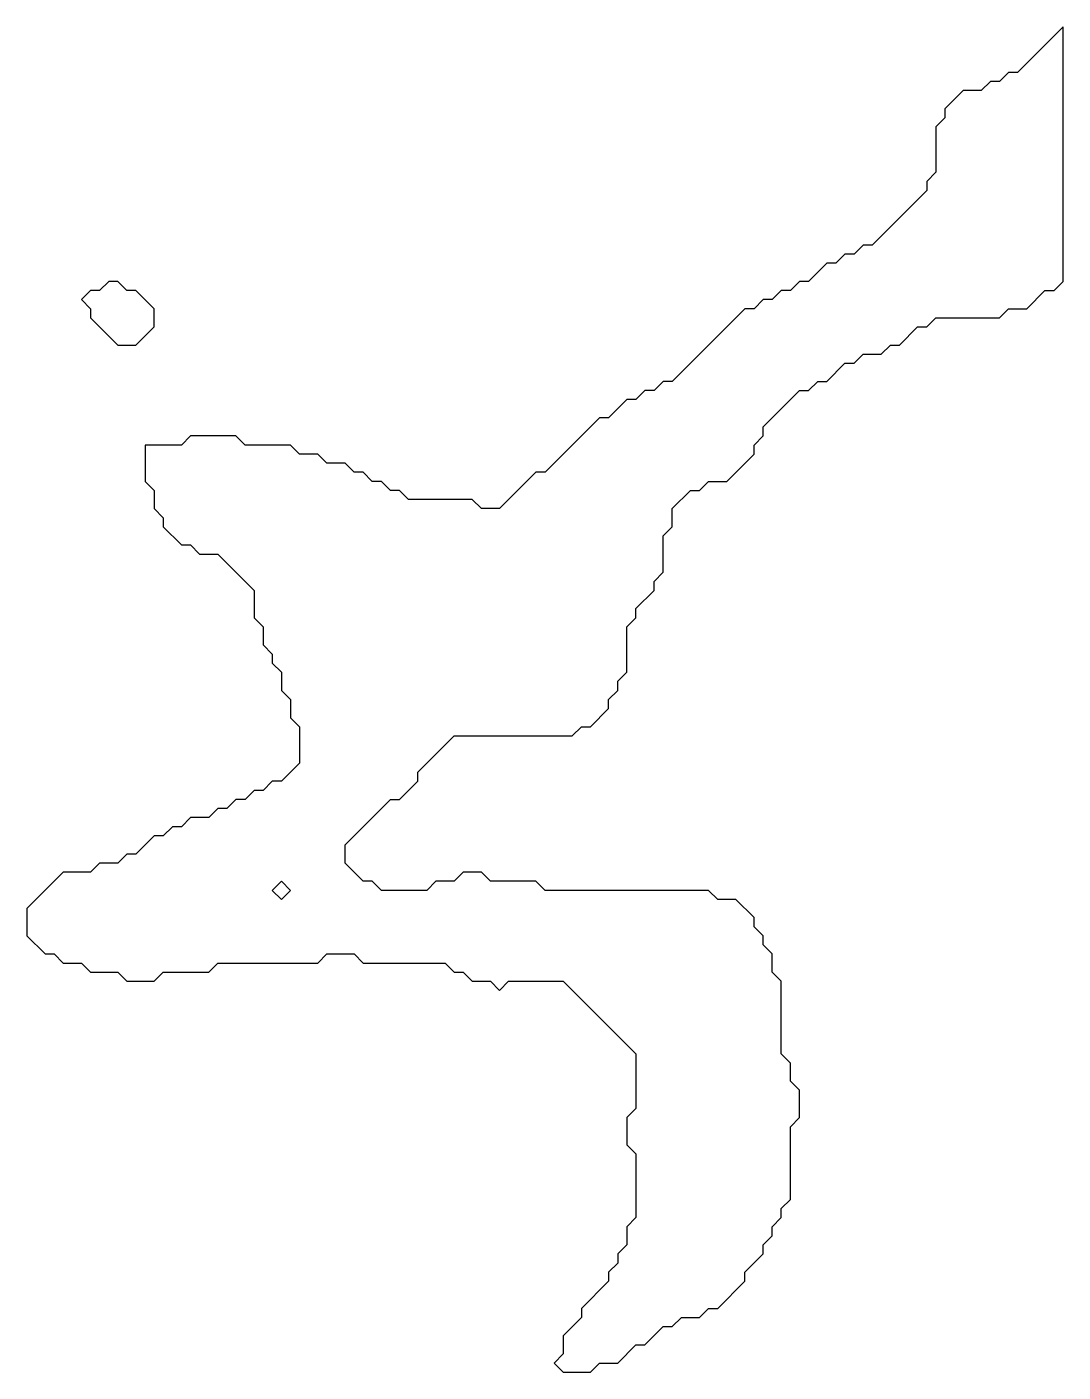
# Model space of a CAD drawing. Header units: millimetres. Extents: x 442.5 to 499.5, y 44 to 118.
import ezdxf

# ---------------------------------------------------------------- set-up
doc = ezdxf.new("R2010")
doc.units = ezdxf.units.MM

msp = doc.modelspace()

# ---------------------------------------------------------------- linework, layer by layer
for points in [[(499.5, 118), (497, 115.5), (496.5, 115.5), (496, 115), (495.5, 115), (495, 114.5), (494, 114.5), (493, 113.5), (493, 113), (492.5, 112.5), (492.5, 110), (492, 109.5), (492, 109), (489, 106), (488.5, 106), (488, 105.5), (487.5, 105.5), (487, 105), (486.5, 105), (485.5, 104), (485, 104), (484.5, 103.5), (484, 103.5), (483.5, 103), (483, 103), (482.5, 102.5), (482, 102.5), (478, 98.5), (477.5, 98.5), (477, 98), (476.5, 98), (476, 97.5), (475.5, 97.5), (474.5, 96.5), (474, 96.5), (471, 93.5), (470.5, 93.5), (468.5, 91.5), (467.5, 91.5), (467, 92), (463.5, 92), (463, 92.5), (462.5, 92.5), (462, 93), (461.5, 93), (461, 93.5), (460.5, 93.5), (460, 94), (459, 94), (458.5, 94.5), (457.5, 94.5), (457, 95), (454.5, 95), (454, 95.5), (451.5, 95.5), (451, 95), (449, 95), (449, 93), (449.5, 92.5), (449.5, 91.5), (450, 91), (450, 90.5), (451, 89.5), (451.5, 89.5), (452, 89), (453, 89), (455, 87), (455, 85.5), (455.5, 85), (455.5, 84), (456, 83.5), (456, 83), (456.5, 82.5), (456.5, 81.5), (457, 81), (457, 80), (457.5, 79.5), (457.5, 77.5), (456.5, 76.5), (456, 76.5), (455.5, 76), (455, 76), (454.5, 75.5), (454, 75.5), (453.5, 75), (453, 75), (452.5, 74.5), (451.5, 74.5), (451, 74), (450.5, 74), (450, 73.5), (449.5, 73.5), (448.5, 72.5), (448, 72.5), (447.5, 72), (446.5, 72), (446, 71.5), (444.5, 71.5), (442.5, 69.5), (442.5, 68), (443.5, 67), (444, 67), (444.5, 66.5), (445.5, 66.5), (446, 66), (447.5, 66), (448, 65.5), (449.5, 65.5), (450, 66), (452.5, 66), (453, 66.5), (458.5, 66.5), (459, 67), (460.5, 67), (461, 66.5), (465.5, 66.5), (466, 66), (466.5, 66), (467, 65.5), (468, 65.5), (468.5, 65), (469, 65.5), (472, 65.5), (476, 61.5), (476, 58.5), (475.5, 58), (475.5, 56.5), (476, 56), (476, 52.5), (475.5, 52), (475.5, 51), (475, 50.5), (475, 50), (474.5, 49.5), (474.5, 49), (473, 47.5), (473, 47), (472, 46), (472, 45), (471.5, 44.5), (472, 44), (473.5, 44), (474, 44.5), (475, 44.5), (476, 45.5), (476.5, 45.5), (477.5, 46.5), (478, 46.5), (478.5, 47), (479.5, 47), (480, 47.5), (480.5, 47.5), (482, 49), (482, 49.5), (483, 50.5), (483, 51), (483.5, 51.5), (483.5, 52), (484, 52.5), (484, 53), (484.5, 53.5), (484.5, 57.5), (485, 58), (485, 59.5), (484.5, 60), (484.5, 61), (484, 61.5), (484, 65.5), (483.5, 66), (483.5, 67), (483, 67.5), (483, 68), (482.5, 68.5), (482.5, 69), (481.5, 70), (480.5, 70), (480, 70.5), (471, 70.5), (470.5, 71), (468, 71), (467.5, 71.5), (466.5, 71.5), (466, 71), (465, 71), (464.5, 70.5), (462, 70.5), (461.5, 71), (461, 71), (460, 72), (460, 73), (462.5, 75.5), (463, 75.5), (464, 76.5), (464, 77), (466, 79), (472.5, 79), (473, 79.5), (473.5, 79.5), (474.5, 80.5), (474.5, 81), (475, 81.5), (475, 82), (475.5, 82.5), (475.5, 85), (476, 85.5), (476, 86), (477, 87), (477, 87.5), (477.5, 88), (477.5, 90), (478, 90.5), (478, 91.5), (479, 92.5), (479.5, 92.5), (480, 93), (481, 93), (482.5, 94.5), (482.5, 95), (483, 95.5), (483, 96), (485, 98), (485.5, 98), (486, 98.5), (486.5, 98.5), (487.5, 99.5), (488, 99.5), (488.5, 100), (489.5, 100), (490, 100.5), (490.5, 100.5), (491.5, 101.5), (492, 101.5), (492.5, 102), (496, 102), (496.5, 102.5), (497.5, 102.5), (498.5, 103.5), (499, 103.5), (499.5, 104)], [(447, 104), (446.5, 103.5), (446, 103.5), (445.5, 103), (446, 102.5), (446, 102), (447.5, 100.5), (448.5, 100.5), (449.5, 101.5), (449.5, 102.5), (448.5, 103.5), (448, 103.5), (447.5, 104)], [(456, 70.5), (456.5, 71), (457, 70.5), (456.5, 70)]]:
    msp.add_lwpolyline(points, close=True)

doc.saveas('drawing.dxf')
